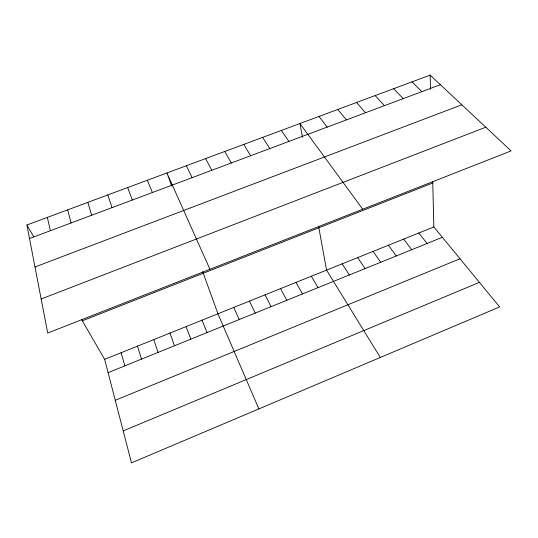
<?xml version="1.0" encoding="UTF-8"?>
<svg xmlns="http://www.w3.org/2000/svg" width="538" height="538" viewBox="0 0 538 538"><rect width="100%" height="100%" fill="white"/><g stroke="black" fill="none" stroke-linecap="round" stroke-linejoin="round"><path stroke-width="0.81" d="M123.195 430.904L479.425 282.369M115.26 400.306L459.997 258.751M108.091 372.652L442.357 237.305M81.507 319.377L104.641 359.357L433.85 226.962L432.734 181.346M82.334 320.809L432.774 182.974M41.157 298.987L485.794 127.224M34.99 266.976L461.833 104.789M29.503 238.522L440.387 84.715M26.9 225.012L430.151 75.132L511.1 150.909L47.721 333.049L26.9 225.012L33.8 236.928M411.953 81.897L421.873 91.648M393.621 88.709L403.218 98.629M375.161 95.576L384.428 105.663M356.56 102.489L365.497 112.751M337.824 109.449L346.425 119.887M433.85 226.962L499.627 306.922L131.487 462.868L104.641 359.357M418.793 233.021L427.085 243.485M318.953 116.464L327.212 127.082M403.655 239.107L411.725 249.706M362.72 209.235L299.935 123.532L302.41 137.143M388.416 245.234L396.271 255.967M373.09 251.401L380.722 262.262M281.347 130.438L288.913 141.42M357.676 257.601L365.073 268.596M262.625 137.398L269.847 148.555M342.161 263.835L349.33 274.972M380.305 357.467L326.553 270.116L318.583 226.209M243.768 144.413L250.634 155.751M311.314 276.243L318.019 287.648M224.77 151.467L231.273 162.994M295.987 282.41L302.457 293.95M280.56 288.61L286.801 300.291M205.63 158.582L211.777 170.29M265.052 294.844L271.051 306.667M186.356 165.744L192.133 177.648M249.444 301.125L255.2 313.082M233.741 307.44L239.255 319.538M209.941 269.282L166.935 172.967L171.696 186.094M258.872 408.907L217.944 313.788L202.712 271.744M147.378 180.237L152.395 192.523M202.053 320.184L207.069 332.571M186.067 326.613L190.829 339.148M127.667 187.56L132.301 200.042M169.981 333.083L174.487 345.766M107.815 194.938L112.052 207.621M153.794 339.592L158.044 352.424M137.506 346.136L141.494 359.122M87.815 202.375L91.655 215.261M121.124 352.726L124.843 365.867M67.66 209.86L71.097 222.954M47.357 217.406L50.377 230.708M430.151 75.132L430.494 89.18"/></g></svg>
